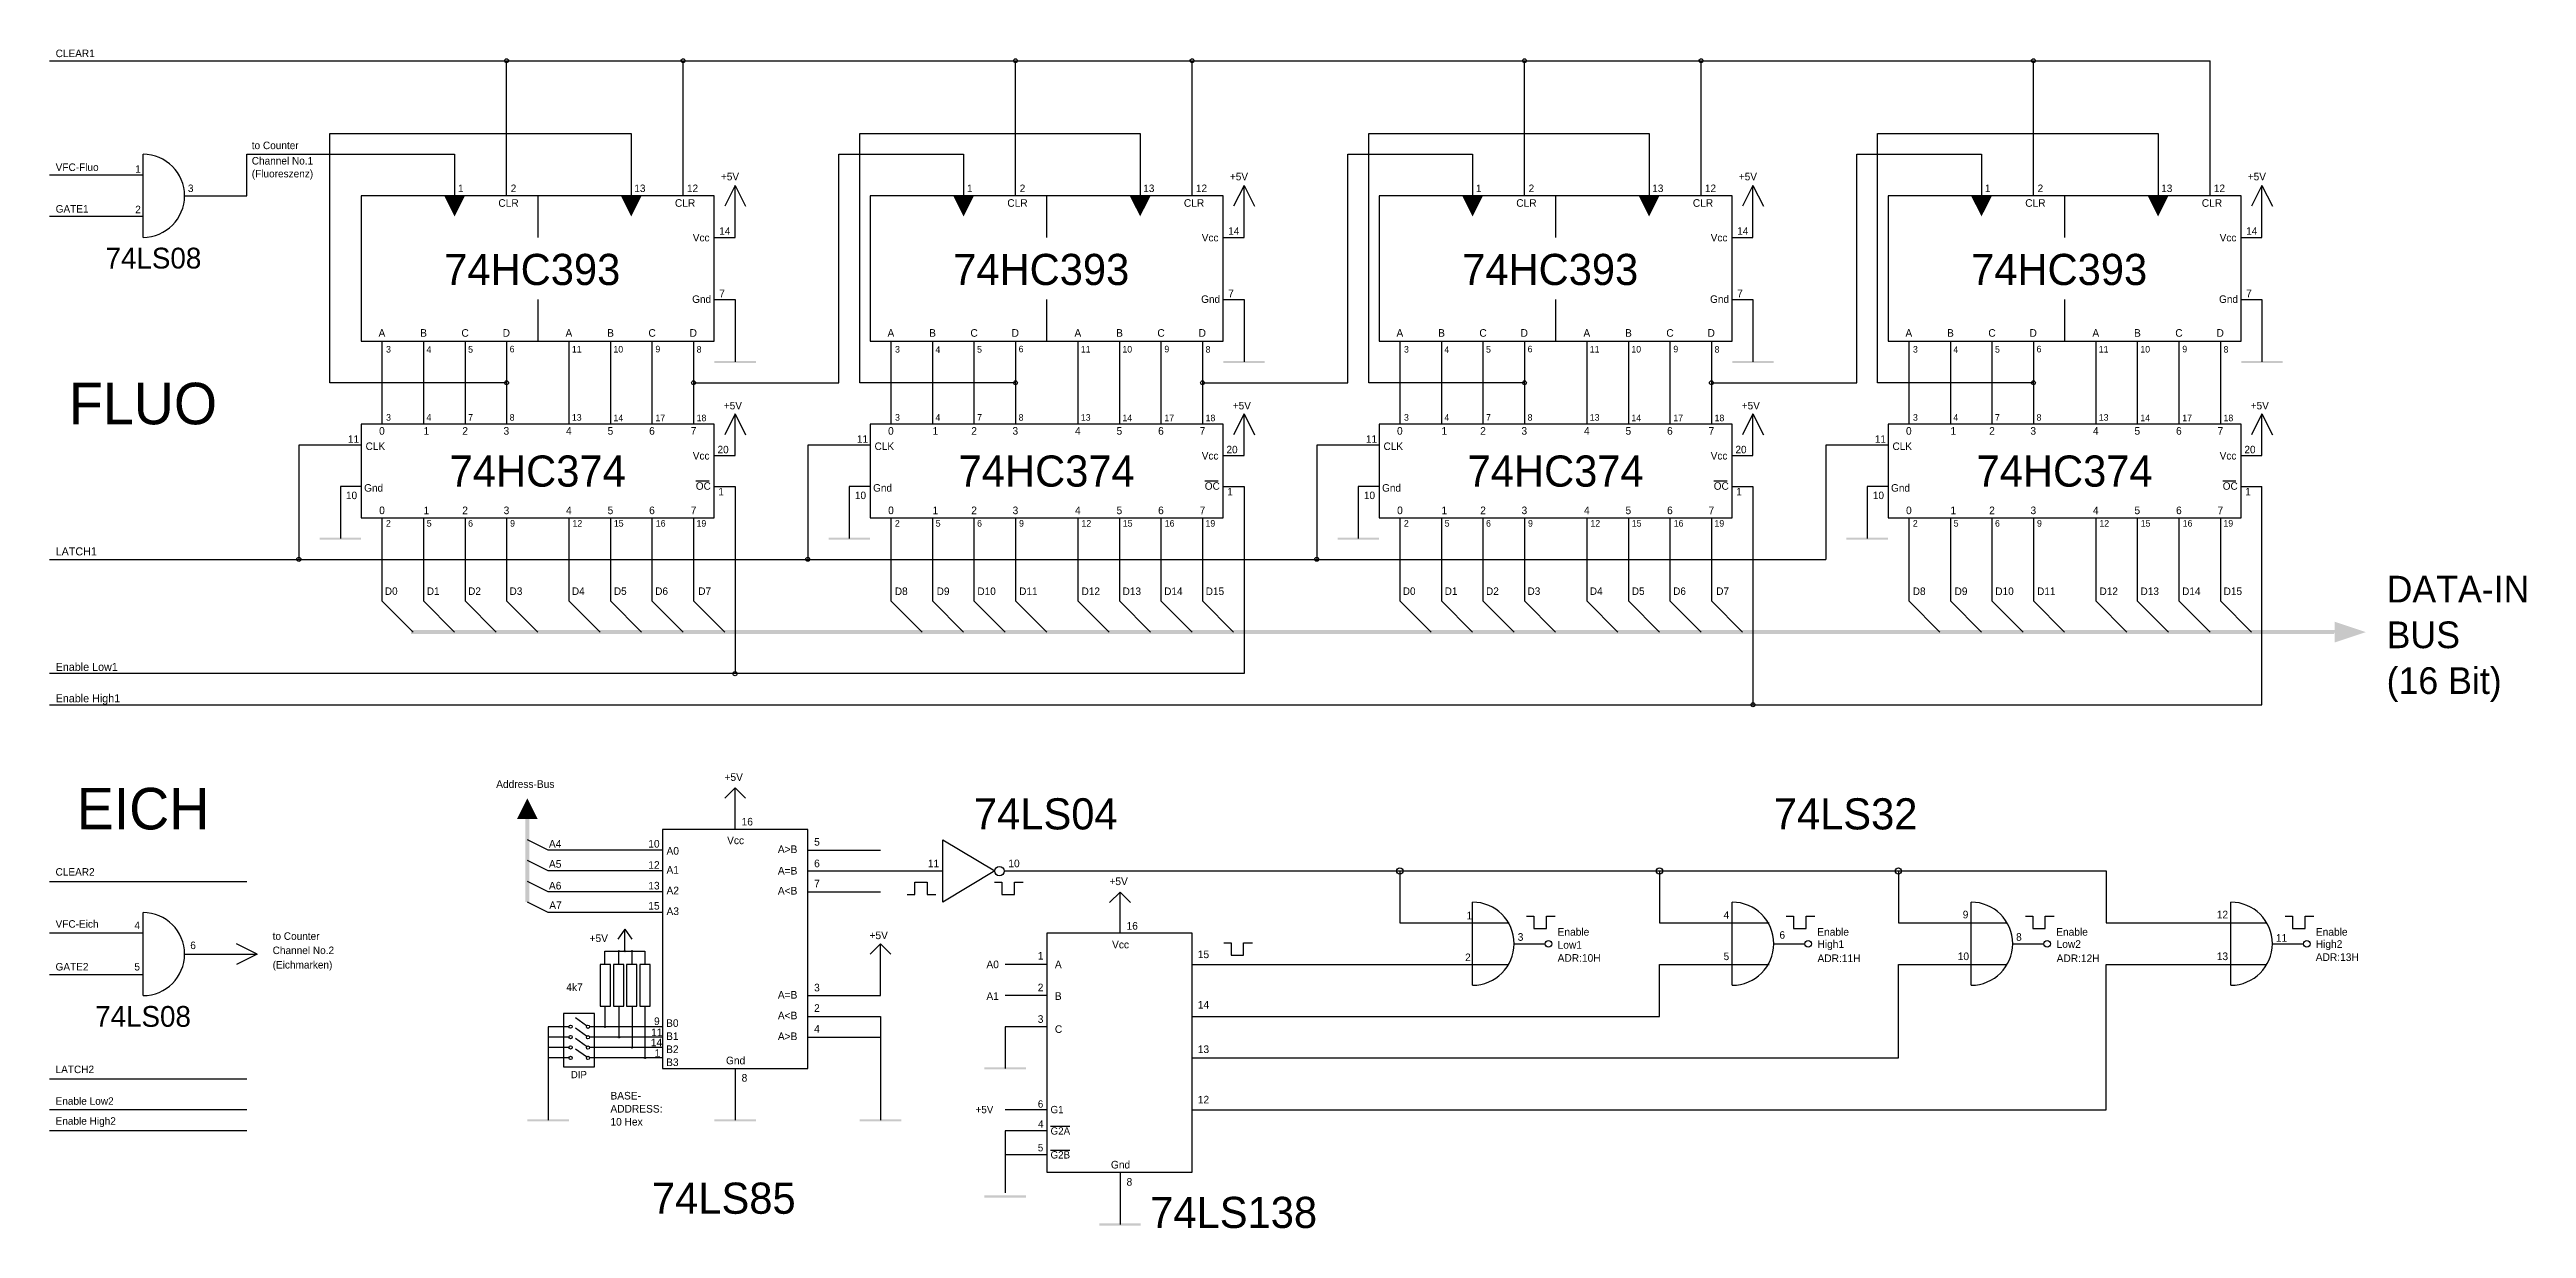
# Model space of a CAD drawing. Extents: x -1.6 to 22.2, y -2.3 to 9.
import ezdxf
from ezdxf.enums import TextEntityAlignment as Align

# ---------------------------------------------------------------- set-up
doc = ezdxf.new("R2010")
doc.units = 0
doc.layers.get('0').update_dxf_attribs({"linetype": 'CONTINUOUS'})

# ---------------------------------------------------------------- blocks, each defined once
blk = doc.blocks.new('RECTANG')
at = {"color": 0}
for p, q in [((1, 1), (0, 1)), ((0, 1), (0, 0)), ((1, 0), (1, 1)), ((0, 0), (1, 0))]:
    blk.add_line(p, q, dxfattribs=at)

msp = doc.modelspace()

# ---------------------------------------------------------------- linework, layer by layer
at = {"color": 0}
for p, q in [((-1.6, 8.9), (19.2, 8.9)), ((2.8, 7.6), (2.8, 8.9)), ((4.5, 7.6), (4.5, 8.9)), ((7.7, 7.6), (7.7, 8.9)), ((9.4, 7.6), (9.4, 8.9)), ((12.6, 7.6), (12.6, 8.9)), ((14.3, 7.6), (14.3, 8.9)), ((17.5, 7.6), (17.5, 8.9)), ((19.2, 7.6), (19.2, 8.9)), ((1.1, 5.8), (1.1, 8.2)), ((1.1, 8.2), (4, 8.2)), ((4, 8.2), (4, 7.6)), ((6.2, 5.8), (6.2, 8.2)), ((6.2, 8.2), (8.9, 8.2)), ((8.9, 8.2), (8.9, 7.6)), ((11.1, 5.8), (11.1, 8.2)), ((11.1, 8.2), (13.8, 8.2)), ((13.8, 8.2), (13.8, 7.6)), ((16, 8.2), (18.7, 8.2)), ((16, 5.8), (16, 8.2)), ((18.7, 8.2), (18.7, 7.6)), ((-0.7, 7.2), (-0.7, 8)), ((0.3, 7.6), (0.3, 8)), ((0.3, 8), (2.3, 8)), ((2.3, 8), (2.3, 7.6)), ((6, 5.8), (6, 8)), ((6, 8), (7.2, 8)), ((7.2, 8), (7.2, 7.6)), ((7.2, 8), (7.2, 7.6)), ((10.9, 8), (12.1, 8)), ((10.9, 5.8), (10.9, 8)), ((12.1, 8), (12.1, 7.6)), ((12.1, 8), (12.1, 7.6)), ((15.8, 8), (17, 8)), ((15.8, 5.8), (15.8, 8)), ((17, 8), (17, 7.6)), ((17, 8), (17, 7.6)), ((-0.7, 7.8), (-1.6, 7.8)), ((5, 7.7), (4.9, 7.5)), ((5, 7.6), (5, 7.7)), ((5, 7.7), (5.1, 7.5)), ((9.9, 7.7), (9.8, 7.5)), ((9.9, 7.7), (10, 7.5)), ((9.9, 7.6), (9.9, 7.7)), ((14.8, 7.7), (14.7, 7.5)), ((14.8, 7.7), (14.9, 7.5)), ((14.8, 7.6), (14.8, 7.7)), ((19.7, 7.7), (19.6, 7.5)), ((19.7, 7.6), (19.7, 7.7)), ((19.7, 7.7), (19.8, 7.5)), ((-0.7, 7.4), (-1.6, 7.4)), ((-0.3, 7.6), (0.3, 7.6)), ((3.103, 7.2), (3.103, 7.598)), ((5, 7.2), (5, 7.6)), ((8.003, 7.2), (8.003, 7.598)), ((9.9, 7.2), (9.9, 7.6)), ((12.903, 7.2), (12.903, 7.598)), ((14.8, 7.2), (14.8, 7.6)), ((17.803, 7.2), (17.803, 7.598)), ((19.7, 7.2), (19.7, 7.6)), ((4.8, 7.2), (5, 7.2)), ((9.7, 7.2), (9.9, 7.2)), ((14.6, 7.2), (14.8, 7.2)), ((19.5, 7.2), (19.7, 7.2)), ((3.103, 6.2), (3.103, 6.6)), ((4.8, 6.6), (5, 6.6)), ((5, 6.6), (5, 6)), ((8.003, 6.2), (8.003, 6.6)), ((9.7, 6.6), (9.9, 6.6)), ((9.9, 6.6), (9.9, 6)), ((12.903, 6.2), (12.903, 6.6)), ((14.6, 6.6), (14.8, 6.6)), ((14.8, 6.6), (14.8, 6)), ((17.803, 6.2), (17.803, 6.6)), ((19.5, 6.6), (19.7, 6.6)), ((19.7, 6.6), (19.7, 6)), ((1.6, 6.2), (1.6, 5.4)), ((2, 6.2), (2, 5.4)), ((2.4, 6.2), (2.4, 5.4)), ((2.8, 6.2), (2.8, 5.4)), ((3.4, 6.2), (3.4, 5.4)), ((3.8, 6.2), (3.8, 5.4)), ((4.2, 6.2), (4.2, 5.4)), ((4.6, 6.2), (4.6, 5.4)), ((6.5, 6.2), (6.5, 5.4)), ((6.9, 6.2), (6.9, 5.4)), ((7.3, 6.2), (7.3, 5.4)), ((7.7, 6.2), (7.7, 5.4)), ((8.3, 6.2), (8.3, 5.4)), ((8.7, 6.2), (8.7, 5.4)), ((9.1, 6.2), (9.1, 5.4)), ((9.5, 6.2), (9.5, 5.4)), ((11.4, 6.2), (11.4, 5.4)), ((11.8, 6.2), (11.8, 5.4)), ((12.2, 6.2), (12.2, 5.4)), ((12.6, 6.2), (12.6, 5.4)), ((13.2, 6.2), (13.2, 5.4)), ((13.6, 6.2), (13.6, 5.4)), ((14, 6.2), (14, 5.4)), ((14.4, 6.2), (14.4, 5.4)), ((16.3, 6.2), (16.3, 5.4)), ((16.7, 6.2), (16.7, 5.4)), ((17.1, 6.2), (17.1, 5.4)), ((17.5, 6.2), (17.5, 5.4)), ((18.1, 6.2), (18.1, 5.4)), ((18.5, 6.2), (18.5, 5.4)), ((18.9, 6.2), (18.9, 5.4)), ((19.3, 6.2), (19.3, 5.4)), ((2.8, 5.8), (1.1, 5.8)), ((4.6, 5.8), (6, 5.8)), ((7.7, 5.8), (6.2, 5.8)), ((9.5, 5.8), (10.9, 5.8)), ((12.6, 5.8), (11.1, 5.8)), ((14.4, 5.8), (15.8, 5.8)), ((17.5, 5.8), (16, 5.8)), ((5, 5.5), (4.9, 5.3)), ((5, 5.1), (5, 5.5)), ((5, 5.5), (5.1, 5.3)), ((9.9, 5.5), (9.8, 5.3)), ((9.9, 5.5), (10, 5.3)), ((9.9, 5.1), (9.9, 5.5)), ((14.8, 5.5), (14.7, 5.3)), ((14.8, 5.5), (14.9, 5.3)), ((14.8, 5.1), (14.8, 5.5)), ((19.7, 5.5), (19.6, 5.3)), ((19.7, 5.1), (19.7, 5.5)), ((19.7, 5.5), (19.8, 5.3)), ((1.4, 5.2), (0.8, 5.2)), ((0.8, 5.2), (0.8, 4.1)), ((4.8, 5.1), (5, 5.1)), ((5.7, 5.2), (5.7, 4.1)), ((6.3, 5.2), (5.7, 5.2)), ((9.7, 5.1), (9.9, 5.1)), ((10.6, 5.2), (10.6, 4.1)), ((11.2, 5.2), (10.6, 5.2)), ((14.6, 5.1), (14.8, 5.1)), ((16.1, 5.2), (15.5, 5.2)), ((15.5, 5.2), (15.5, 4.1)), ((19.5, 5.1), (19.7, 5.1)), ((1.4, 4.8), (1.2, 4.8)), ((1.2, 4.8), (1.2, 4.3)), ((4.622, 4.856), (4.75, 4.856)), ((4.8, 4.8), (5, 4.8)), ((5, 4.8), (5, 3)), ((6.1, 4.8), (6.1, 4.3)), ((6.3, 4.8), (6.1, 4.8)), ((9.522, 4.856), (9.65, 4.856)), ((9.7, 4.8), (9.9, 4.8)), ((9.9, 4.8), (9.9, 3)), ((11, 4.8), (11, 4.3)), ((11.2, 4.8), (11, 4.8)), ((14.422, 4.856), (14.55, 4.856)), ((14.6, 4.8), (14.8, 4.8)), ((14.8, 4.8), (14.8, 2.7)), ((16.1, 4.8), (15.9, 4.8)), ((15.9, 4.8), (15.9, 4.3)), ((19.322, 4.856), (19.45, 4.856)), ((19.5, 4.8), (19.7, 4.8)), ((19.7, 2.7), (19.7, 4.8)), ((1.6, 4.5), (1.6, 3.7)), ((2, 4.5), (2, 3.7)), ((2.4, 4.5), (2.4, 3.7)), ((2.8, 4.5), (2.8, 3.7)), ((3.4, 4.5), (3.4, 3.7)), ((3.8, 4.5), (3.8, 3.7)), ((4.2, 4.5), (4.2, 3.7)), ((4.6, 4.5), (4.6, 3.7)), ((6.5, 4.5), (6.5, 3.7)), ((6.9, 4.5), (6.9, 3.7)), ((7.3, 4.5), (7.3, 3.7)), ((7.7, 4.5), (7.7, 3.7)), ((8.3, 4.5), (8.3, 3.7)), ((8.7, 4.5), (8.7, 3.7)), ((9.1, 4.5), (9.1, 3.7)), ((9.5, 4.5), (9.5, 3.7)), ((11.4, 4.5), (11.4, 3.7)), ((11.8, 4.5), (11.8, 3.7)), ((12.2, 4.5), (12.2, 3.7)), ((12.6, 4.5), (12.6, 3.7)), ((13.2, 4.5), (13.2, 3.7)), ((13.6, 4.5), (13.6, 3.7)), ((14, 4.5), (14, 3.7)), ((14.4, 4.5), (14.4, 3.7)), ((16.3, 4.5), (16.3, 3.7)), ((16.7, 4.5), (16.7, 3.7)), ((17.1, 4.5), (17.1, 3.7)), ((17.5, 4.5), (17.5, 3.7)), ((18.1, 4.5), (18.1, 3.7)), ((18.5, 4.5), (18.5, 3.7)), ((18.9, 4.5), (18.9, 3.7)), ((19.3, 4.5), (19.3, 3.7)), ((-1.6, 4.1), (15.5, 4.1)), ((1.6, 3.7), (1.9, 3.4)), ((2, 3.7), (2.3, 3.4)), ((2.4, 3.7), (2.7, 3.4)), ((2.8, 3.7), (3.1, 3.4)), ((3.4, 3.7), (3.7, 3.4)), ((3.8, 3.7), (4.1, 3.4)), ((4.2, 3.7), (4.5, 3.4)), ((4.6, 3.7), (4.9, 3.4)), ((6.5, 3.7), (6.8, 3.4)), ((6.9, 3.7), (7.2, 3.4)), ((7.3, 3.7), (7.6, 3.4)), ((7.7, 3.7), (8, 3.4)), ((8.3, 3.7), (8.6, 3.4)), ((8.7, 3.7), (9, 3.4)), ((9.1, 3.7), (9.4, 3.4)), ((9.5, 3.7), (9.8, 3.4)), ((11.4, 3.7), (11.7, 3.4)), ((11.8, 3.7), (12.1, 3.4)), ((12.2, 3.7), (12.5, 3.4)), ((12.6, 3.7), (12.9, 3.4)), ((13.2, 3.7), (13.5, 3.4)), ((13.6, 3.7), (13.9, 3.4)), ((14, 3.7), (14.3, 3.4)), ((14.4, 3.7), (14.7, 3.4)), ((16.3, 3.7), (16.6, 3.4)), ((16.7, 3.7), (17, 3.4)), ((17.1, 3.7), (17.4, 3.4)), ((17.5, 3.7), (17.8, 3.4)), ((18.1, 3.7), (18.4, 3.4)), ((18.5, 3.7), (18.8, 3.4)), ((18.9, 3.7), (19.2, 3.4)), ((19.3, 3.7), (19.6, 3.4)), ((9.9, 3), (-1.6, 3)), ((-1.6, 2.7), (19.7, 2.7)), ((5, 1.9), (4.9, 1.8)), ((5, 1.5), (5, 1.9)), ((5, 1.9), (5.1, 1.8)), ((3.2, 1.3), (3, 1.4)), ((3.2, 1.1), (3, 1.2)), ((4.3, 1.3), (3.2, 1.3)), ((5.7, 1.3), (6.4, 1.3)), ((7, 0.8), (7, 1.4)), ((7, 1.4), (7.5, 1.1)), ((-1.6, 1), (0.3, 1)), ((3.2, 0.9), (3, 1)), ((4.3, 1.1), (3.2, 1.1)), ((5.7, 1.1), (7, 1.1)), ((6.73, 0.872), (6.73, 0.992)), ((6.73, 0.992), (6.85, 0.992)), ((6.85, 0.992), (6.85, 0.872)), ((7.5, 1.1), (7, 0.8)), ((7.497, 0.992), (7.569, 0.992)), ((7.569, 0.992), (7.569, 0.872)), ((7.591, 1.1), (18.2, 1.1)), ((7.689, 0.992), (7.773, 0.992)), ((7.689, 0.872), (7.689, 0.992)), ((11.4, 1.1), (11.4, 0.6)), ((13.9, 1.1), (13.9, 0.6)), ((16.2, 1.1), (16.2, 0.6)), ((18.2, 1.1), (18.2, 0.6)), ((3.2, 0.7), (3, 0.8)), ((4.3, 0.9), (3.2, 0.9)), ((5.7, 0.9), (6.4, 0.9)), ((6.658, 0.872), (6.73, 0.872)), ((6.85, 0.872), (6.934, 0.872)), ((7.569, 0.872), (7.689, 0.872)), ((8.706, 0.897), (8.606, 0.797)), ((8.706, 0.897), (8.806, 0.797)), ((8.706, 0.497), (8.706, 0.897)), ((12.1, 0), (12.1, 0.8)), ((14.6, 0), (14.6, 0.8)), ((16.9, 0), (16.9, 0.8)), ((19.4, 0), (19.4, 0.8)), ((-0.7, 0.5), (-1.6, 0.5)), ((-0.7, -0.1), (-0.7, 0.7)), ((4.3, 0.7), (3.2, 0.7)), ((3.939, 0.541), (3.871, 0.444)), ((3.939, 0.333), (3.939, 0.541)), ((3.939, 0.541), (4.006, 0.444)), ((11.4, 0.6), (12.453, 0.6)), ((12.619, 0.666), (12.691, 0.666)), ((12.691, 0.666), (12.691, 0.546)), ((12.691, 0.546), (12.811, 0.546)), ((12.811, 0.546), (12.811, 0.666)), ((12.811, 0.666), (12.895, 0.666)), ((13.9, 0.6), (14.955, 0.6)), ((15.12, 0.666), (15.191, 0.666)), ((15.191, 0.666), (15.191, 0.546)), ((15.191, 0.546), (15.311, 0.546)), ((15.311, 0.666), (15.395, 0.666)), ((15.311, 0.546), (15.311, 0.666)), ((16.2, 0.6), (17.244, 0.6)), ((17.422, 0.666), (17.494, 0.666)), ((17.494, 0.666), (17.494, 0.546)), ((17.494, 0.546), (17.614, 0.546)), ((17.614, 0.666), (17.698, 0.666)), ((17.614, 0.546), (17.614, 0.666)), ((18.2, 0.6), (19.745, 0.6)), ((19.923, 0.666), (19.995, 0.666)), ((19.995, 0.666), (19.995, 0.546)), ((19.995, 0.546), (20.115, 0.546)), ((20.115, 0.546), (20.115, 0.666)), ((20.115, 0.666), (20.199, 0.666)), ((-0.3, 0.3), (0.4, 0.3)), ((0.4, 0.3), (0.2, 0.4)), ((0.4, 0.3), (0.2, 0.2)), ((3.747, 0.2), (3.747, 0.328)), ((3.747, 0.328), (4.131, 0.328)), ((3.882, 0.2), (3.882, 0.328)), ((4.008, 0.2), (4.008, 0.328)), ((4.131, 0.328), (4.131, 0.2)), ((6.4, 0.4), (6.3, 0.3)), ((6.4, -0.1), (6.4, 0.4)), ((6.4, 0.4), (6.5, 0.3)), ((9.704, 0.409), (9.776, 0.409)), ((9.776, 0.409), (9.776, 0.289)), ((9.776, 0.289), (9.896, 0.289)), ((9.896, 0.409), (9.98, 0.409)), ((9.896, 0.289), (9.896, 0.409)), ((12.5, 0.4), (12.8, 0.4)), ((15, 0.4), (15.3, 0.4)), ((17.3, 0.4), (17.6, 0.4)), ((19.8, 0.4), (20.1, 0.4)), ((-0.7, 0.1), (-1.6, 0.1)), ((8, 0.2), (7.6, 0.2)), ((9.4, 0.2), (12.446, 0.2)), ((13.9, -0.3), (13.9, 0.2)), ((13.9, 0.2), (14.955, 0.2)), ((16.2, -0.7), (16.2, 0.2)), ((16.2, 0.2), (17.244, 0.2)), ((18.2, -1.2), (18.2, 0.2)), ((18.2, 0.2), (19.745, 0.2)), ((3.747, -0.199), (3.747, -0.401)), ((3.882, -0.199), (3.882, -0.502)), ((4.008, -0.199), (4.008, -0.598)), ((4.131, -0.199), (4.131, -0.699)), ((5.7, -0.1), (6.4, -0.1)), ((8, -0.1), (7.6, -0.1)), ((3.4, -0.4), (3.2, -0.4)), ((3.2, -0.4), (3.2, -1.3)), ((3.57, -0.39), (3.463, -0.314)), ((3.57, -0.49), (3.463, -0.414)), ((4.3, -0.4), (3.6, -0.4)), ((5.7, -0.3), (6.4, -0.3)), ((6.4, -0.3), (6.4, -1.3)), ((8, -0.4), (7.6, -0.4)), ((7.6, -0.4), (7.6, -0.8)), ((9.4, -0.3), (13.9, -0.3)), ((3.4, -0.5), (3.2, -0.5)), ((3.4, -0.6), (3.2, -0.6)), ((3.4, -0.7), (3.2, -0.7)), ((3.57, -0.59), (3.463, -0.514)), ((3.57, -0.69), (3.463, -0.614)), ((4.3, -0.5), (3.6, -0.5)), ((4.3, -0.6), (3.6, -0.6)), ((4.3, -0.7), (3.6, -0.7)), ((5.7, -0.5), (6.4, -0.5)), ((9.4, -0.7), (16.2, -0.7)), ((-1.6, -0.9), (0.3, -0.9)), ((5, -0.8), (5, -1.3)), ((0.3, -1.2), (-1.6, -1.2)), ((0.3, -1.4), (-1.6, -1.4)), ((8, -1.2), (7.6, -1.2)), ((8, -1.4), (7.6, -1.4)), ((7.6, -1.4), (7.6, -2)), ((8.037, -1.356), (8.224, -1.356)), ((9.4, -1.2), (18.2, -1.2)), ((8, -1.634), (7.6, -1.634)), ((8.037, -1.588), (8.224, -1.588)), ((8.706, -1.803), (8.706, -2.303))]:
    msp.add_line(p, q, dxfattribs=at)
for centre, radius in [((2.8, 8.9), 0.0189), ((4.5, 8.9), 0.0189), ((7.7, 8.9), 0.0189), ((9.4, 8.9), 0.0189), ((12.6, 8.9), 0.0189), ((14.3, 8.9), 0.0189), ((17.5, 8.9), 0.0189), ((2.8, 5.8), 0.0189), ((4.6, 5.8), 0.0189), ((7.7, 5.8), 0.0189), ((9.5, 5.8), 0.0189), ((12.6, 5.8), 0.0189), ((14.4, 5.8), 0.0189), ((17.5, 5.8), 0.0189), ((0.8, 4.1), 0.02), ((5.7, 4.1), 0.0189), ((10.6, 4.1), 0.0189), ((5, 3), 0.02), ((14.8, 2.7), 0.0189), ((7.545, 1.099), 0.0453), ((11.4, 1.1), 0.0299), ((13.9, 1.1), 0.0299), ((16.2, 1.1), 0.0299), ((3.881, 0.328), 0.00606), ((3.938, 0.328), 0.00606), ((4.008, 0.328), 0.00606), ((12.832, 0.399), 0.0321), ((15.332, 0.399), 0.0321), ((17.632, 0.399), 0.0321), ((20.132, 0.399), 0.0321), ((3.416, -0.399), 0.0157), ((3.584, -0.4), 0.0157), ((3.747, -0.4), 0.00606), ((3.416, -0.499), 0.0157), ((3.416, -0.599), 0.0157), ((3.416, -0.699), 0.0157), ((3.584, -0.5), 0.0157), ((3.584, -0.6), 0.0157), ((3.584, -0.7), 0.0157), ((3.882, -0.501), 0.00606), ((4.008, -0.599), 0.00606), ((4.132, -0.7), 0.00606)]:
    msp.add_circle(centre, radius, dxfattribs=at)
for centre in [(-0.7, 7.6), (12.1, 0.4), (14.6, 0.4), (16.9, 0.4), (19.4, 0.4), (-0.7, 0.3)]:
    msp.add_arc(centre, 0.4, 270, 90, dxfattribs=at)
for points in [[(2.2, 7.6), (2.4, 7.6), (2.3, 7.401)], [(3.9, 7.6), (4.1, 7.6), (4, 7.401)], [(7.1, 7.6), (7.3, 7.6), (7.2, 7.401)], [(8.8, 7.6), (9, 7.6), (8.9, 7.401)], [(12, 7.6), (12.2, 7.6), (12.1, 7.401)], [(13.7, 7.6), (13.9, 7.6), (13.8, 7.401)], [(16.9, 7.6), (17.1, 7.6), (17, 7.401)], [(18.6, 7.6), (18.8, 7.6), (18.7, 7.401)], [(20.4, 3.4), (20.4, 3.5), (20.7, 3.4)], [(20.4, 3.4), (20.4, 3.3), (20.7, 3.4)], [(3, 1.6), (3, 1.8), (2.9, 1.6)], [(3, 1.6), (3, 1.8), (3.1, 1.6)]]:
    msp.add_solid(points, dxfattribs=at)
for points in [[(4.8, 6.01), (4.8, 5.99), (5.2, 6.01), (5.2, 5.99)], [(9.7, 6.01), (9.7, 5.99), (10.1, 6.01), (10.1, 5.99)], [(14.6, 6.01), (14.6, 5.99), (15, 6.01), (15, 5.99)], [(19.5, 6.01), (19.5, 5.99), (19.9, 6.01), (19.9, 5.99)], [(1, 4.31), (1, 4.29), (1.4, 4.31), (1.4, 4.29)], [(5.9, 4.31), (5.9, 4.29), (6.3, 4.31), (6.3, 4.29)], [(10.8, 4.31), (10.8, 4.29), (11.2, 4.31), (11.2, 4.29)], [(15.7, 4.31), (15.7, 4.29), (16.1, 4.31), (16.1, 4.29)], [(1.879, 3.42), (1.879, 3.38), (20.407, 3.42), (20.393, 3.38)], [(2.98, 0.8), (3.02, 0.8), (2.98, 1.6), (3.02, 1.6)], [(7.4, -0.79), (7.4, -0.81), (7.8, -0.79), (7.8, -0.81)], [(3, -1.29), (3, -1.31), (3.4, -1.29), (3.4, -1.31)], [(4.8, -1.29), (4.8, -1.31), (5.2, -1.29), (5.2, -1.31)], [(6.2, -1.29), (6.2, -1.31), (6.6, -1.29), (6.6, -1.31)], [(7.4, -2.024), (7.4, -2.044), (7.8, -2.024), (7.8, -2.044)], [(8.506, -2.293), (8.506, -2.313), (8.906, -2.293), (8.906, -2.313)]]:
    msp.add_trace(points, dxfattribs=at)

# ---------------------------------------------------------------- block references
for p, xscale, yscale, zscale in [((1.4, 6.2), 3.4, 1.4, 3.4), ((6.3, 6.2), 3.4, 1.4, 3.4), ((11.2, 6.2), 3.4, 1.4, 3.4), ((16.1, 6.2), 3.4, 1.4, 3.4), ((1.4, 4.5), 3.4, 0.9000000000000004, 3.4), ((6.3, 4.5), 3.4, 0.9000000000000004, 3.4), ((11.2, 4.5), 3.4, 0.9000000000000004, 3.4), ((16.1, 4.5), 3.4, 0.9000000000000004, 3.4), ((4.3, -0.8), 1.4, 2.3, 1.4), ((8, -1.8), 1.4, 2.3, 1.4), ((3.7, -0.2), 0.1000000000000001, 0.4, 0.1000000000000001), ((3.829, -0.2), 0.1000000000000001, 0.4, 0.1000000000000001), ((3.955, -0.2), 0.1000000000000001, 0.4, 0.1000000000000001), ((4.082, -0.2), 0.1000000000000001, 0.4, 0.1000000000000001), ((3.347, -0.784), 0.3005451336898544, 0.5126030005514417, 0.3005451336898544)]:
    msp.add_blockref('RECTANG', p, dxfattribs=dict(at, xscale=xscale, yscale=yscale, zscale=zscale))

# ---------------------------------------------------------------- texts
for s, height, p in [('CLEAR1', 0.0723, (-1.541, 8.935)), ('to Counter', 0.0723, (0.347, 8.049)), ('VFC-Fluo', 0.0723, (-1.541, 7.839)), ('1', 0.0723, (-0.775, 7.821)), ('Channel No.1', 0.07233, (0.347, 7.901)), ('3', 0.0723, (-0.268, 7.636)), ('(Fluoreszenz)', 0.07233, (0.347, 7.777)), ('1', 0.0721, (2.333, 7.636)), ('2', 0.0721, (2.84, 7.636)), ('13', 0.0721, (4.03, 7.636)), ('12', 0.0721, (4.537, 7.636)), ('+5V', 0.0721, (4.864, 7.749)), ('1', 0.0721, (7.233, 7.636)), ('2', 0.0721, (7.74, 7.636)), ('13', 0.0721, (8.93, 7.636)), ('12', 0.0721, (9.437, 7.636)), ('+5V', 0.0721, (9.764, 7.749)), ('1', 0.0721, (12.133, 7.636)), ('2', 0.0721, (12.64, 7.636)), ('13', 0.0721, (13.83, 7.636)), ('12', 0.0721, (14.337, 7.636)), ('+5V', 0.0721, (14.664, 7.749)), ('1', 0.0721, (17.033, 7.636)), ('2', 0.0721, (17.54, 7.636)), ('13', 0.0721, (18.73, 7.636)), ('12', 0.0721, (19.237, 7.636)), ('+5V', 0.0721, (19.564, 7.749)), ('GATE1', 0.0723, (-1.541, 7.438)), ('2', 0.0723, (-0.775, 7.432)), ('Vcc', 0.0721, (4.593, 7.161)), ('14', 0.0721, (4.848, 7.225)), ('Vcc', 0.0721, (9.493, 7.161)), ('14', 0.0721, (9.748, 7.225)), ('Vcc', 0.0721, (14.393, 7.161)), ('14', 0.0721, (14.648, 7.225)), ('Vcc', 0.0721, (19.293, 7.161)), ('14', 0.0721, (19.548, 7.225)), ('74HC393', 0.3, (2.2, 6.741)), ('74HC393', 0.3, (7.1, 6.741)), ('74HC393', 0.3, (12, 6.741)), ('74HC393', 0.3, (16.9, 6.741)), ('7', 0.0721, (4.848, 6.624)), ('7', 0.0721, (9.748, 6.624)), ('7', 0.0721, (14.648, 6.624)), ('7', 0.0721, (19.548, 6.624)), ('Gnd', 0.0721, (4.587, 6.569)), ('Gnd', 0.0721, (9.487, 6.569)), ('Gnd', 0.0721, (14.387, 6.569)), ('Gnd', 0.0721, (19.287, 6.569)), ('3', 0.063, (1.64, 6.091)), ('4', 0.063, (2.029, 6.088)), ('5', 0.063, (2.43, 6.09)), ('6', 0.063, (2.83, 6.093)), ('11', 0.063, (3.429, 6.091)), ('10', 0.063, (3.829, 6.091)), ('9', 0.063, (4.233, 6.093)), ('8', 0.063, (4.63, 6.09)), ('3', 0.063, (6.54, 6.091)), ('4', 0.063, (6.929, 6.088)), ('5', 0.063, (7.33, 6.09)), ('6', 0.063, (7.73, 6.093)), ('11', 0.063, (8.329, 6.091)), ('10', 0.063, (8.729, 6.091)), ('9', 0.063, (9.133, 6.093)), ('8', 0.063, (9.53, 6.09)), ('3', 0.063, (11.44, 6.091)), ('4', 0.063, (11.829, 6.088)), ('5', 0.063, (12.23, 6.09)), ('6', 0.063, (12.63, 6.093)), ('11', 0.063, (13.229, 6.091)), ('10', 0.063, (13.629, 6.091)), ('9', 0.063, (14.033, 6.093)), ('8', 0.063, (14.43, 6.09)), ('3', 0.063, (16.34, 6.091)), ('4', 0.063, (16.729, 6.088)), ('5', 0.063, (17.13, 6.09)), ('6', 0.063, (17.53, 6.093)), ('11', 0.063, (18.129, 6.091)), ('10', 0.063, (18.529, 6.091)), ('9', 0.063, (18.933, 6.093)), ('8', 0.063, (19.33, 6.09)), ('3', 0.063, (1.64, 5.435)), ('4', 0.063, (2.029, 5.435)), ('7', 0.063, (2.43, 5.435)), ('8', 0.063, (2.83, 5.435)), ('13', 0.063, (3.429, 5.435)), ('14', 0.063, (3.829, 5.43)), ('17', 0.063, (4.233, 5.43)), ('18', 0.063, (4.63, 5.43)), ('+5V', 0.0721, (4.892, 5.544)), ('3', 0.063, (6.54, 5.435)), ('4', 0.063, (6.929, 5.435)), ('7', 0.063, (7.33, 5.435)), ('8', 0.063, (7.73, 5.435)), ('13', 0.063, (8.329, 5.435)), ('14', 0.063, (8.729, 5.43)), ('17', 0.063, (9.133, 5.43)), ('18', 0.063, (9.53, 5.43)), ('+5V', 0.0721, (9.792, 5.544)), ('3', 0.063, (11.44, 5.435)), ('4', 0.063, (11.829, 5.435)), ('7', 0.063, (12.23, 5.435)), ('8', 0.063, (12.63, 5.435)), ('13', 0.063, (13.229, 5.435)), ('14', 0.063, (13.629, 5.43)), ('17', 0.063, (14.033, 5.43)), ('18', 0.063, (14.43, 5.43)), ('+5V', 0.0721, (14.692, 5.544)), ('3', 0.063, (16.34, 5.435)), ('4', 0.063, (16.729, 5.435)), ('7', 0.063, (17.13, 5.435)), ('8', 0.063, (17.53, 5.435)), ('13', 0.063, (18.129, 5.435)), ('14', 0.063, (18.529, 5.43)), ('17', 0.063, (18.933, 5.43)), ('18', 0.063, (19.33, 5.43)), ('+5V', 0.0721, (19.592, 5.544)), ('11', 0.0721, (1.273, 5.222)), ('1', 0.0732, (2.001, 5.3)), ('11', 0.0721, (6.173, 5.222)), ('1', 0.0732, (6.901, 5.3)), ('11', 0.0721, (11.073, 5.222)), ('1', 0.0732, (11.801, 5.3)), ('11', 0.0721, (15.973, 5.222)), ('1', 0.0732, (16.701, 5.3)), ('CLK', 0.0721, (1.443, 5.153)), ('Vcc', 0.0721, (4.593, 5.061)), ('20', 0.0721, (4.831, 5.121)), ('CLK', 0.0721, (6.343, 5.153)), ('Vcc', 0.0721, (9.493, 5.061)), ('20', 0.0721, (9.731, 5.121)), ('CLK', 0.0721, (11.243, 5.153)), ('Vcc', 0.0721, (14.393, 5.061)), ('20', 0.0721, (14.631, 5.121)), ('CLK', 0.0721, (16.143, 5.153)), ('Vcc', 0.0721, (19.293, 5.061)), ('20', 0.0721, (19.531, 5.121)), ('Gnd', 0.0721, (1.429, 4.752)), ('OC', 0.0721, (4.622, 4.77)), ('1', 0.0721, (4.839, 4.716)), ('Gnd', 0.0721, (6.329, 4.752)), ('OC', 0.0721, (9.522, 4.77)), ('1', 0.0721, (9.739, 4.716)), ('Gnd', 0.0721, (11.229, 4.752)), ('OC', 0.0721, (14.422, 4.77)), ('1', 0.0721, (14.639, 4.716)), ('Gnd', 0.0721, (16.129, 4.752)), ('OC', 0.0721, (19.322, 4.77)), ('1', 0.0721, (19.539, 4.716)), ('10', 0.0721, (1.254, 4.68)), ('1', 0.0732, (2.001, 4.535)), ('10', 0.0721, (6.154, 4.68)), ('1', 0.0732, (6.901, 4.535)), ('10', 0.0721, (11.054, 4.68)), ('1', 0.0732, (11.801, 4.535)), ('10', 0.0721, (15.954, 4.68)), ('1', 0.0732, (16.701, 4.535)), ('2', 0.063, (1.639, 4.415)), ('5', 0.063, (2.032, 4.415)), ('6', 0.063, (2.43, 4.415)), ('9', 0.063, (2.834, 4.415)), ('12', 0.063, (3.435, 4.415)), ('15', 0.063, (3.833, 4.415)), ('16', 0.063, (4.237, 4.415)), ('19', 0.063, (4.629, 4.415)), ('2', 0.063, (6.539, 4.415)), ('5', 0.063, (6.932, 4.415)), ('6', 0.063, (7.33, 4.415)), ('9', 0.063, (7.734, 4.415)), ('12', 0.063, (8.335, 4.415)), ('15', 0.063, (8.733, 4.415)), ('16', 0.063, (9.137, 4.415)), ('19', 0.063, (9.529, 4.415)), ('2', 0.063, (11.439, 4.415)), ('5', 0.063, (11.832, 4.415)), ('6', 0.063, (12.23, 4.415)), ('9', 0.063, (12.634, 4.415)), ('12', 0.063, (13.235, 4.415)), ('15', 0.063, (13.633, 4.415)), ('16', 0.063, (14.037, 4.415)), ('19', 0.063, (14.429, 4.415)), ('2', 0.063, (16.339, 4.415)), ('5', 0.063, (16.732, 4.415)), ('6', 0.063, (17.13, 4.415)), ('9', 0.063, (17.534, 4.415)), ('12', 0.063, (18.135, 4.415)), ('15', 0.063, (18.533, 4.415)), ('16', 0.063, (18.937, 4.415)), ('19', 0.063, (19.329, 4.415)), ('LATCH1', 0.0773, (-1.541, 4.138)), ('D0', 0.0721, (1.628, 3.758)), ('D1', 0.0721, (2.032, 3.758)), ('D2', 0.0721, (2.43, 3.758)), ('D3', 0.0721, (2.829, 3.758)), ('D4', 0.0721, (3.429, 3.758)), ('D5', 0.0721, (3.833, 3.758)), ('D6', 0.0721, (4.231, 3.758)), ('D7', 0.0721, (4.646, 3.758)), ('D8', 0.0723, (6.538, 3.757)), ('D9', 0.0723, (6.941, 3.757)), ('D10', 0.0723, (7.333, 3.757)), ('D11', 0.0723, (7.735, 3.757)), ('D12', 0.0723, (8.336, 3.757)), ('D13', 0.0723, (8.731, 3.757)), ('D14', 0.0723, (9.131, 3.757)), ('D15', 0.0723, (9.531, 3.757)), ('D0', 0.0721, (11.428, 3.758)), ('D1', 0.0721, (11.832, 3.758)), ('D2', 0.0721, (12.23, 3.758)), ('D3', 0.0721, (12.629, 3.758)), ('D4', 0.0721, (13.229, 3.758)), ('D5', 0.0721, (13.633, 3.758)), ('D6', 0.0721, (14.031, 3.758)), ('D7', 0.0721, (14.446, 3.758)), ('D8', 0.0723, (16.338, 3.757)), ('D9', 0.0723, (16.741, 3.757)), ('D10', 0.0723, (17.133, 3.757)), ('D11', 0.0723, (17.535, 3.757)), ('D12', 0.0723, (18.136, 3.757)), ('D13', 0.0723, (18.531, 3.757)), ('D14', 0.0723, (18.931, 3.757)), ('D15', 0.0723, (19.331, 3.757)), ('DATA-IN', 0.257, (20.9, 3.685)), ('BUS', 0.257, (20.9, 3.245)), ('Enable Low1', 0.07733, (-1.541, 3.026)), ('(16 Bit)', 0.257, (20.9, 2.804)), ('Enable High1', 0.07733, (-1.541, 2.724)), ('Address-Bus', 0.07331, (2.7, 1.9)), ('+5V', 0.0733, (4.898, 1.967)), ('74LS04', 0.3, (7.3, 1.5)), ('74LS32', 0.3, (15, 1.5)), ('16', 0.0733, (5.063, 1.538)), ('A4', 0.0733, (3.208, 1.325)), ('A5', 0.0733, (3.208, 1.131)), ('A0', 0.0733, (4.34, 1.257)), ('A>B', 0.0733, (5.412, 1.273)), ('5', 0.0733, (5.761, 1.344)), ('6', 0.0733, (5.761, 1.136)), ('11', 0.0733, (6.856, 1.136)), ('10', 0.0733, (7.631, 1.136)), ('CLEAR2', 0.0723, (-1.542, 1.055)), ('A6', 0.0733, (3.208, 0.922)), ('A1', 0.0733, (4.34, 1.074)), ('A=B', 0.0733, (5.412, 1.066)), ('7', 0.0733, (5.761, 0.942)), ('+5V', 0.0733, (8.604, 0.964)), ('A7', 0.0733, (3.211, 0.733)), ('A2', 0.0733, (4.34, 0.875)), ('A3', 0.0733, (4.34, 0.676)), ('A<B', 0.0733, (5.412, 0.873)), ('9', 0.0733, (16.819, 0.644)), ('12', 0.0733, (19.265, 0.644)), ('VFC-Eich', 0.0723, (-1.542, 0.554)), ('4', 0.0723, (-0.783, 0.54)), ('to Counter', 0.0723, (0.548, 0.437)), ('+5V', 0.0733, (3.599, 0.416)), ('+5V', 0.0733, (6.294, 0.444)), ('16', 0.0733, (8.769, 0.535)), ('1', 0.0733, (12.042, 0.634)), ('3', 0.0733, (12.535, 0.428)), ('Enable', 0.0733, (12.919, 0.477)), ('4', 0.0723, (14.517, 0.64)), ('6', 0.0723, (15.055, 0.448)), ('Enable', 0.0733, (15.419, 0.477)), ('8', 0.0733, (17.333, 0.428)), ('Enable', 0.0733, (17.719, 0.477)), ('11', 0.0733, (19.834, 0.419)), ('Enable', 0.0733, (20.219, 0.477)), ('6', 0.0723, (-0.245, 0.348)), ('Channel No.2', 0.07233, (0.548, 0.3)), ('1', 0.0733, (7.914, 0.247)), ('15', 0.0733, (9.455, 0.261)), ('2', 0.0733, (12.028, 0.232)), ('ADR:10H', 0.0733, (12.919, 0.226)), ('Low1', 0.0733, (12.919, 0.352)), ('5', 0.0723, (14.517, 0.242)), ('ADR:11H', 0.0733, (15.421, 0.223)), ('High1', 0.0733, (15.421, 0.36)), ('10', 0.0733, (16.771, 0.242)), ('ADR:12H', 0.0733, (17.723, 0.223)), ('Low2', 0.0733, (17.723, 0.36)), ('13', 0.0733, (19.265, 0.242)), ('ADR:13H', 0.0733, (20.218, 0.234)), ('High2', 0.0733, (20.218, 0.36)), ('GATE2', 0.0723, (-1.542, 0.142)), ('5', 0.0723, (-0.783, 0.142)), ('(Eichmarken)', 0.07233, (0.548, 0.161)), ('3', 0.0733, (5.761, -0.059)), ('A0', 0.0733, (7.42, 0.164)), ('2', 0.0733, (7.914, -0.058)), ('A', 0.0733, (8.079, 0.164)), ('A=B', 0.0733, (5.412, -0.129)), ('2', 0.0733, (5.761, -0.256)), ('A1', 0.0733, (7.42, -0.141)), ('B', 0.0733, (8.079, -0.141)), ('14', 0.0733, (9.455, -0.224)), ('11', 0.0733, (4.192, -0.49)), ('9', 0.0733, (4.22, -0.383)), ('B0', 0.0733, (4.336, -0.401)), ('B1', 0.0733, (4.336, -0.527)), ('A<B', 0.0733, (5.412, -0.328)), ('A>B', 0.0733, (5.412, -0.528)), ('4', 0.0733, (5.761, -0.457)), ('3', 0.0733, (7.914, -0.362)), ('C', 0.0733, (8.079, -0.459)), ('14', 0.0733, (4.189, -0.588)), ('1', 0.0733, (4.226, -0.689)), ('B2', 0.0733, (4.336, -0.653)), ('B3', 0.0733, (4.336, -0.778)), ('13', 0.0733, (9.455, -0.653)), ('LATCH2', 0.0723, (-1.542, -0.846)), ('8', 0.0733, (5.063, -0.928)), ('Enable Low2', 0.07233, (-1.542, -1.151)), ('ADDRESS:', 0.0733, (3.8, -1.226)), ('BASE-', 0.0733, (3.8, -1.1)), ('G1', 0.0704, (8.037, -1.232)), ('12', 0.0733, (9.455, -1.138)), ('Enable High2', 0.07233, (-1.542, -1.343)), ('10 Hex', 0.0733, (3.8, -1.351)), ('G2A', 0.0704, (8.037, -1.438)), ('G2B', 0.0704, (8.037, -1.668)), ('74LS85', 0.3, (4.2, -2.2)), ('8', 0.0733, (8.769, -1.93)), ('74LS138', 0.3, (8.997, -2.337))]:
    msp.add_text(s, height=height, dxfattribs=at).set_placement(p)
for s, height, p in [('CLR', 0.0732, (2.819, 7.494)), ('CLR', 0.0732, (4.519, 7.494)), ('CLR', 0.0732, (7.719, 7.494)), ('CLR', 0.0732, (9.419, 7.494)), ('CLR', 0.0732, (12.619, 7.494)), ('CLR', 0.0732, (14.319, 7.494)), ('CLR', 0.0732, (17.519, 7.494)), ('CLR', 0.0732, (19.219, 7.494)), ('74LS08', 0.2, (-0.6, 6.9)), ('A', 0.0732, (1.6, 6.243)), ('B', 0.0732, (2.001, 6.243)), ('C', 0.0732, (2.401, 6.243)), ('D', 0.0732, (2.798, 6.243)), ('A', 0.0732, (3.4, 6.243)), ('B', 0.0732, (3.801, 6.243)), ('C', 0.0732, (4.201, 6.243)), ('D', 0.0732, (4.598, 6.243)), ('A', 0.0732, (6.5, 6.243)), ('B', 0.0732, (6.901, 6.243)), ('C', 0.0732, (7.301, 6.243)), ('D', 0.0732, (7.698, 6.243)), ('A', 0.0732, (8.3, 6.243)), ('B', 0.0732, (8.701, 6.243)), ('C', 0.0732, (9.101, 6.243)), ('D', 0.0732, (9.498, 6.243)), ('A', 0.0732, (11.4, 6.243)), ('B', 0.0732, (11.801, 6.243)), ('C', 0.0732, (12.201, 6.243)), ('D', 0.0732, (12.598, 6.243)), ('A', 0.0732, (13.2, 6.243)), ('B', 0.0732, (13.601, 6.243)), ('C', 0.0732, (14.001, 6.243)), ('D', 0.0732, (14.398, 6.243)), ('A', 0.0732, (16.3, 6.243)), ('B', 0.0732, (16.701, 6.243)), ('C', 0.0732, (17.101, 6.243)), ('D', 0.0732, (17.498, 6.243)), ('A', 0.0732, (18.1, 6.243)), ('B', 0.0732, (18.501, 6.243)), ('C', 0.0732, (18.901, 6.243)), ('D', 0.0732, (19.298, 6.243)), ('FLUO', 0.4, (-0.7, 5.4)), ('0', 0.0732, (1.6, 5.3)), ('2', 0.0732, (2.401, 5.3)), ('3', 0.0732, (2.798, 5.3)), ('4', 0.0732, (3.4, 5.3)), ('5', 0.0732, (3.8, 5.3)), ('6', 0.0732, (4.2, 5.3)), ('7', 0.0732, (4.6, 5.3)), ('0', 0.0732, (6.5, 5.3)), ('2', 0.0732, (7.301, 5.3)), ('3', 0.0732, (7.698, 5.3)), ('4', 0.0732, (8.3, 5.3)), ('5', 0.0732, (8.7, 5.3)), ('6', 0.0732, (9.1, 5.3)), ('7', 0.0732, (9.5, 5.3)), ('0', 0.0732, (11.4, 5.3)), ('2', 0.0732, (12.201, 5.3)), ('3', 0.0732, (12.598, 5.3)), ('4', 0.0732, (13.2, 5.3)), ('5', 0.0732, (13.6, 5.3)), ('6', 0.0732, (14, 5.3)), ('7', 0.0732, (14.4, 5.3)), ('0', 0.0732, (16.3, 5.3)), ('2', 0.0732, (17.101, 5.3)), ('3', 0.0732, (17.498, 5.3)), ('4', 0.0732, (18.1, 5.3)), ('5', 0.0732, (18.5, 5.3)), ('6', 0.0732, (18.9, 5.3)), ('7', 0.0732, (19.3, 5.3)), ('74HC374', 0.3, (3.1, 4.8)), ('74HC374', 0.3, (8, 4.8)), ('74HC374', 0.3, (12.9, 4.8)), ('74HC374', 0.3, (17.8, 4.8)), ('0', 0.0732, (1.601, 4.535)), ('2', 0.0732, (2.401, 4.535)), ('3', 0.0732, (2.799, 4.535)), ('4', 0.0732, (3.4, 4.535)), ('5', 0.0732, (3.8, 4.535)), ('6', 0.0732, (4.2, 4.535)), ('7', 0.0732, (4.6, 4.535)), ('0', 0.0732, (6.501, 4.535)), ('2', 0.0732, (7.301, 4.535)), ('3', 0.0732, (7.699, 4.535)), ('4', 0.0732, (8.3, 4.535)), ('5', 0.0732, (8.7, 4.535)), ('6', 0.0732, (9.1, 4.535)), ('7', 0.0732, (9.5, 4.535)), ('0', 0.0732, (11.401, 4.535)), ('2', 0.0732, (12.201, 4.535)), ('3', 0.0732, (12.599, 4.535)), ('4', 0.0732, (13.2, 4.535)), ('5', 0.0732, (13.6, 4.535)), ('6', 0.0732, (14, 4.535)), ('7', 0.0732, (14.4, 4.535)), ('0', 0.0732, (16.301, 4.535)), ('2', 0.0732, (17.101, 4.535)), ('3', 0.0732, (17.499, 4.535)), ('4', 0.0732, (18.1, 4.535)), ('5', 0.0732, (18.5, 4.535)), ('6', 0.0732, (18.9, 4.535)), ('7', 0.0732, (19.3, 4.535)), ('EICH', 0.4, (-0.7, 1.5)), ('Vcc', 0.0733, (5.005, 1.358)), ('10', 0.0733, (4.219, 1.325)), ('12', 0.0733, (4.219, 1.121)), ('13', 0.0733, (4.219, 0.922)), ('15', 0.0733, (4.219, 0.728)), ('Vcc', 0.0733, (8.711, 0.355)), ('4k7', 0.0733, (3.454, -0.055)), ('74LS08', 0.2, (-0.7, -0.4)), ('Gnd', 0.0733, (5.005, -0.761)), ('DIP', 0.0693, (3.496, -0.895)), ('+5V', 0.0704, (7.401, -1.232)), ('6', 0.0704, (7.941, -1.178)), ('4', 0.0704, (7.943, -1.371)), ('5', 0.0704, (7.941, -1.599)), ('Gnd', 0.0733, (8.711, -1.764))]:
    msp.add_text(s, height=height, dxfattribs=at).set_placement(p, align=Align.CENTER)

doc.saveas('drawing.dxf')
